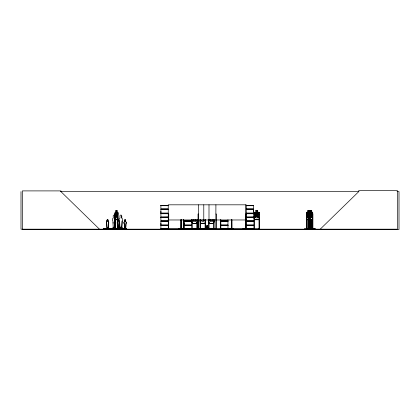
<?xml version="1.0" encoding="UTF-8"?>
<svg xmlns="http://www.w3.org/2000/svg" width="420" height="420" viewBox="0 0 420 420"><rect width="100%" height="100%" fill="white"/><g stroke="black" fill="none" stroke-linecap="round" stroke-linejoin="round"><path stroke-width="0.63" d="M167.984 224.968L160.892 224.968L160.902 223.225M167.984 213.05L160.892 213.05L160.902 211.307M191.489 224.968L184.396 224.968L184.406 223.225M253.523 211.307L253.523 209.57L246.44 209.57M193.835 229.1L178.442 229.142M193.835 228.89L178.463 229.1M243.007 228.89L253.512 228.926L246.446 228.931M248.687 229.168L248.687 228.863M207.097 228.533L207.218 225.54L207.322 226.737M117.442 228.627L118.949 228.601L119.196 223.729A1.265 1.181 -90 0 0 118.923 221.739L118.923 220.374A0.63 0.588 -90 0 0 118.33 219.744A0.63 0.588 -90 0 0 117.742 220.374L117.768 220.374M108.161 228.601L108.407 223.729A1.265 1.181 -90 0 0 108.187 221.739L108.161 220.374A0.63 0.588 -90 0 0 107.567 219.744A0.63 0.588 -90 0 0 106.979 220.374L106.979 221.739A1.265 1.181 -90 0 0 106.733 223.729L106.979 228.601L108.187 228.601L108.433 223.729A1.265 1.181 -90 0 0 108.161 221.739L108.187 221.739M115.39 221.015L114.98 228.322L115.39 221.015A1.895 1.769 -90 0 0 115.91 219.676M118.923 228.601L119.196 223.729M122.147 221.015L121.737 228.322L122.147 221.015A1.895 1.769 -90 0 0 121.737 218.038L121.737 215.99A0.945 0.887 -90 0 0 120.855 215.045A0.945 0.887 -90 0 0 119.968 215.99L119.968 218.038A1.895 1.769 -90 0 0 119.6 221.015L120.01 228.322M125.68 228.601L125.927 223.729A1.265 1.181 -90 0 0 125.711 221.739L125.711 220.374A0.63 0.588 -90 0 0 125.118 219.744A0.63 0.588 -90 0 0 124.53 220.374L124.498 221.739A1.265 1.181 -90 0 0 124.257 223.729L124.498 228.601L125.711 228.601L125.953 223.729A1.265 1.181 -90 0 0 125.68 221.739L125.68 220.374A0.63 0.588 -90 0 0 125.092 219.744A0.63 0.588 -90 0 0 124.498 220.374L124.53 220.374M207.091 226.737L207.191 225.54M107.562 228.044L107.94 227.876M114.555 227.624L114.14 227.383L114.686 227.283M114.471 227.231C114.219 227.808 114.287 226.942 114.455 227.566M114.482 227.624L114.713 227.399L114.182 227.566M118.603 228.139L118.398 227.829M121.312 227.624C120.398 226.553 121.123 228.422 121.144 227.199M121.06 227.525L121.396 227.346M121.102 227.561L121.081 227.199L121.112 227.504M121.28 227.498L121.107 227.293M125.349 227.855L125.029 228.06L125.496 227.945M107.777 227.945L107.698 228.023M220.82 219.739L220.836 229.152L229.126 229.142M206.598 229.131L207.144 225.54L208.1 228.533M206.582 228.533L207.123 225.54L206.252 229.131M312.727 229.178L312.732 212.846L312.328 229.178M312.732 217.854L312.391 219.707L306.968 219.686L306.479 217.891L306.479 212.893L306.983 212.226M115.258 219.749L117.689 219.749L118.036 212.888L117.679 212.226L115.269 212.226L114.98 212.919L114.949 217.891L115.311 219.749M117.689 219.749L118.036 217.891M178.463 228.89L178.479 229.178M183.335 229.142L183.33 219.707M206.299 229.131L207.091 225.54M112.408 228.89L112.408 229.1M117.18 228.89L117.201 229.178M310.012 229.142L310.002 228.585M310.181 229.126L310.139 218.405M114.371 227.209L114.282 227.514L114.482 227.173M125.38 228.055L125.087 227.85M121.212 227.566L120.797 227.399L121.117 227.566M229.157 228.89L229.184 229.178M304.684 229.142L304.736 228.863L304.747 229.178M304.705 229.126L315.378 229.142M308.228 229.126L308.228 212.893L308.653 212.226L308.228 212.893M197.3 221.513L196.681 223.314L192.392 223.314L191.835 221.513M197.363 221.524L196.723 223.377L192.344 223.377L191.772 221.524L191.772 219.65M205.616 221.434L204.997 223.235L200.708 223.235L200.146 221.434M205.679 221.445L205.039 223.298L200.66 223.298L200.088 221.445L200.088 219.571M214.111 221.513L213.491 223.314L209.202 223.314L208.646 221.513M259.502 217.88L258.877 219.686L254.594 219.686L254.032 217.88L254.032 212.919L254.594 212.289M259.565 217.891L258.925 219.749L254.546 219.749L253.969 217.891M309.755 215.544L309.078 217.187L309.55 217.192M308.474 216.027C307.645 218.72 306.779 216.641 308.422 215.035C306.81 213.728 307.776 211.533 308.464 214.069M201.306 220.621L201.878 220.794L202.403 219.87M310.049 212.252L309.745 212.877L309.745 217.844M115.337 212.289L115.033 212.919L115.337 219.686M194.087 219.949C193.998 221.529 191.861 220.952 193.583 219.681M210.898 219.949C210.809 221.529 208.672 220.952 210.394 219.681M196.371 220.022L195.436 221.513L193.699 221.513L192.764 220.022M204.687 219.944L203.753 221.434L202.015 221.434L201.08 219.944M213.181 220.022L212.247 221.513L210.509 221.513L209.575 220.022M125.102 227.903L125.433 228.118M306.521 229.178L306.516 212.893L307.004 212.289M310.7 212.252L310.196 212.872L310.196 216.353L310.7 217.844L311.64 217.844L312.144 216.353L312.144 212.872L311.64 212.252L311.64 210.389M126.026 229.163L103.178 229.163L103.309 228.874L126.105 228.874L126.105 228.344M103.782 229.163L103.325 229.078M104.748 229.078L105.079 228.874M106.948 228.344L106.817 229.152L107.394 229.163M107.315 229.078L106.953 229.005M112.886 228.732L107.704 228.732L107.73 229.042M108.418 229.163L108.722 228.344L108.213 228.344L108.26 228.926M109.956 229.173L109.63 229.152L110.066 228.874M110.145 229.152L110.36 228.732M110.413 229.073L110.161 229.168L110.428 229.078M111.584 229.163L111.841 228.732M113.164 227.939L112.964 229.152L114.088 229.078M113.547 229.168L113.71 228.344M113.694 229.078L113.169 228.926M113.978 229.163L114.072 228.874M115.038 229.163L116.03 229.147M114.959 228.627L114.986 229.178L115.327 229.042M115.511 229.078L115.537 228.89M115.542 229.126L115.82 227.939L115.059 227.939M117.112 228.926C116.545 229.257 117.805 229.247 117.117 228.732M117.621 229.163L117.968 229.163M119.112 228.344L119.044 229.163M119.385 229.163L119.564 228.333L118.976 228.344L118.976 228.874M119.921 227.939L119.952 229.042M120.125 229.163L120.698 229.163L120.251 229.168M120.845 229.078L126.357 229.168M121.306 229.163L120.829 228.874M122.11 229.152L122.771 229.163L122.267 229.078M122.346 229.163L122.577 227.939L121.816 227.939L121.816 228.732M124.472 228.344L124.493 229.078M126.147 229.163L126.242 228.344L125.732 228.344L125.732 228.874M160.902 217.245L167.99 217.114M160.892 229.173L167.99 229.031M184.391 229.173L184.406 225.666L191.489 225.666M320.219 229.178L358.774 191.609L358.774 190.507L397.325 190.507L397.325 229.178L21 229.178L21 191.609M114.083 227.309L114.046 227.519M114.455 227.357L114.261 227.231M120.902 227.236L120.908 227.566M108.833 229.168L103.309 229.005L103.672 229.078M110.182 229.168L119.595 229.168M114.812 229.178L114.765 214.027L115.211 214.027L115.243 229.178L115.043 219.707M120.278 229.178L120.309 228.89M124.724 229.163L124.913 229.163M199.915 229.142L199.994 228.863M215.849 228.863L215.828 229.178L215.906 204.818M60.417 191.609L358.974 191.609M397.031 191.609L399 191.609L399 229.493L22.355 229.493L22.355 190.901L60.91 190.901L60.91 191.609L99.461 229.178M160.886 205.375L167.99 205.375M246.435 205.375L253.533 205.375M160.886 205.496L167.99 205.511M246.435 205.506L253.533 205.506M160.902 205.716L167.974 205.716M246.446 205.716L253.523 205.716M167.984 208.866L160.892 208.866L160.892 205.511M246.44 208.866L253.528 208.866L253.528 205.511M160.844 209.113L168.032 209.113M246.388 209.113L253.575 209.113M160.844 209.328L168.032 209.328M246.388 209.328L253.575 209.328M167.984 209.57L160.892 209.57L160.892 213.05M255.896 210.425L257.639 210.425L257.639 212.289L258.568 212.914L258.568 216.389L257.639 217.88L255.896 217.88L254.966 216.389L254.966 212.914L255.896 212.289L255.833 210.362L257.696 210.362L257.696 212.226M309.519 212.226L309.519 210.362L311.693 210.389M310.868 210.698L311.472 210.698L311.472 211.318L310.868 211.318M310.721 212.189L309.981 212.189L309.692 212.877L309.661 229.142M311.677 212.189L312.38 212.189M306.947 212.226L312.365 212.252M117.626 212.226L118.036 212.888M246.44 213.05L253.528 213.05L253.528 209.57M160.844 213.292L168.032 213.292M246.388 213.292L253.575 213.292M160.844 213.507L168.032 213.507M246.388 213.507L253.575 213.507M167.984 213.749L160.892 213.749L160.892 217.103M246.44 213.749L253.528 213.749M117.952 214.027L117.674 214.027L117.731 229.178L117.789 219.707M168.231 214.027L168.746 214.027L168.688 229.178M198.539 214.027L198.025 214.027L198.025 229.178L198.088 228.627M215.901 214.027L216.416 214.027L216.358 229.178M245.7 214.027L246.215 214.027M253.937 214.027L254.452 214.027L254.452 229.178M259.502 214.027L258.988 214.027L259.046 229.178M306.49 214.027L307.015 214.027M308.207 214.027L308.711 214.027M309.697 213.985L309.971 213.985L309.971 229.142M121.737 215.99L121.737 218.038M160.902 217.014L167.974 217.014M246.446 217.014L253.523 217.014M253.533 217.109L246.383 217.214M167.99 217.429L160.886 217.423L160.902 220.784L167.984 220.784M246.435 217.429L253.533 217.423M160.902 217.634L167.974 217.634M246.446 217.634L253.523 217.634M309.997 219.644L312.365 219.644M115.285 219.686L117.668 219.686M306.931 219.749L311.776 219.749M168.236 219.97L246.215 219.97M193.699 220.022L195.436 220.022M210.509 220.022L212.247 220.022M106.979 220.374L107.005 220.374A0.63 0.588 -90 0 1 107.599 219.744A0.63 0.588 -90 0 1 108.187 220.374L108.161 220.374M184.396 220.784L191.489 220.784M220.883 220.784L227.976 220.784M246.44 220.784L253.528 220.784M160.844 221.03L168.032 221.03M184.349 221.03L191.536 221.03M220.836 221.03L228.023 221.03M246.388 221.03L253.575 221.03M160.844 221.246L168.032 221.246M184.349 221.246L191.536 221.246M220.836 221.246L228.023 221.246M246.388 221.246L253.575 221.246M167.984 221.487L160.892 221.487L160.892 224.968M191.489 221.487L184.396 221.487L184.396 224.968M220.883 221.487L227.976 221.487M246.44 221.487L253.528 221.487M106.979 221.739L107.005 220.374M117.768 221.739L117.742 221.739A1.265 1.181 -90 0 0 117.495 223.729L117.768 228.601L117.406 228.575M124.498 221.739L124.53 221.739A1.265 1.181 -90 0 0 124.283 223.729L124.53 228.601M106.733 223.729L106.764 223.729A1.265 1.181 -90 0 1 107.005 221.739M115.164 223.729L115.19 223.729A1.265 1.181 -90 0 0 115.353 222.201M220.883 224.968L227.976 224.968M246.44 224.968L253.528 224.968M160.844 225.209L168.032 225.209M184.349 225.209L191.536 225.209M220.836 225.209L228.023 225.209M246.388 225.209L253.575 225.209M160.844 225.424L168.032 225.424M184.349 225.424L191.536 225.424M220.836 225.424L228.023 225.424M246.388 225.424L253.575 225.424M167.984 225.666L160.892 225.666L160.892 229.026M220.883 225.666L227.976 225.666M246.44 225.666L253.528 225.666M114.088 227.073L114.088 228.732L114.041 227.073L114.896 227.073M120.845 227.073L120.845 228.732L120.797 227.073L121.658 227.073M125.596 227.766L125.596 228.874L125.627 227.766L125.055 227.766L125.055 228.874M113.211 228.322L114.429 228.322M119.968 228.322L121.191 228.322M209.034 228.391L206.672 228.391L206.698 228.706M110.649 228.575L111.904 228.575M114.718 228.627L115.258 228.627M180.873 228.627L181.388 228.627L181.367 229.178M183.283 228.627L183.797 228.627M197.358 228.627L196.728 228.627L196.728 229.178M199.994 228.627L200.624 228.627L200.624 229.178M205.044 228.627L205.674 228.627M208.488 228.627L209.118 228.627L209.118 229.178M215.843 228.627L216.478 228.627L216.473 229.178M220.883 228.627L220.248 228.627L220.248 229.178M231.32 228.627L231.95 228.627L231.945 229.178M246.272 228.627L245.637 228.627L245.637 229.178M259.56 228.627L258.93 228.627L258.93 229.178M307.067 228.627L306.437 228.627L306.443 229.178M308.154 228.627L308.763 228.627M309.645 228.585L310.186 228.585M311.031 228.627L310.401 228.627L310.406 229.178M117.537 228.732L113.368 228.732L113.368 227.939L112.607 227.939L112.607 228.926M310.002 228.748L312.559 228.748M105.273 228.769L106.108 228.769M112.03 228.769L112.791 228.769M115.075 228.785L117.642 228.785M122.792 228.769L123.632 228.769M181.193 228.785L183.477 228.785M192.308 228.785L196.728 228.785M200.624 228.785L203.149 228.785M209.118 228.785L213.539 228.785M227.861 228.785L231.452 228.785M254.51 228.785L258.93 228.785M306.941 228.785L315.215 228.827L315.205 229.142M197.358 228.863L197.437 229.142M205.674 228.863L205.753 229.142M229.184 228.863L220.862 228.863L220.978 229.142M230.123 229.178L230.123 228.863L233.657 228.863L233.646 229.178M259.56 228.863L259.639 229.142M304.715 228.89L315.226 228.853M184.406 228.931L191.478 228.931M220.894 228.931L227.966 228.931M253.533 229.031L243.007 229.168L243.007 228.863M118.157 229.163L117.989 212.888M114.151 229.163L114.439 228.874L114.056 229.005M108.491 229.168L108.029 229.168L108.517 229.152M309.236 228.89L309.204 229.178M233.709 229.142L230.186 229.142M310.343 228.89L310.354 229.126M186.207 228.89L186.186 229.178M181.22 229.126L181.34 219.707M309.561 212.972L309.115 212.977L309.766 214.552M258.877 212.289L259.502 212.914M115.626 229.168L115.154 229.078M114.77 229.152L114.849 227.073M212.357 219.691C214.064 220.952 211.995 221.524 211.88 219.949M195.547 219.691C197.206 220.946 195.248 221.529 195.069 219.949M203.385 219.87L203.915 220.799L204.461 220.621M312.328 212.189L312.701 212.872M312.312 212.252L312.648 212.872M307.991 217.88L307.262 216.389L307.262 212.914L307.991 212.289L307.981 210.362L309.393 210.425L309.393 212.289M309.566 217.88L308.899 216.389L308.899 212.914L309.566 212.289L309.566 210.362M246.33 228.89L246.288 229.178M314.312 228.89L314.286 229.178M306.479 217.891L306.968 219.749M308.275 217.88L308.674 219.686M308.642 219.749L308.185 217.891L308.275 212.919M207.533 226.737L207.349 225.54L208.063 228.533M207.37 225.54L207.911 228.533M310.023 219.707L309.692 217.844L309.971 219.707M207.302 225.54L207.543 228.533M113.253 228.322L112.886 221.015A1.895 1.769 -90 0 1 113.253 218.038L113.211 215.99A0.945 0.887 -90 0 1 114.86 215.518M106.764 223.729L107.005 228.601M312.884 229.142L312.9 228.585L311.771 228.627L311.776 229.178M312.858 229.142L312.869 213.985L312.422 213.985L312.37 229.178M312.648 228.585L312.622 229.142M312.59 219.671L312.559 229.142M312.433 228.585L312.433 229.142M312.186 219.707L312.233 229.178M312.107 228.627L312.123 229.178M311.824 219.707L311.845 229.178M311.693 212.252L311.729 210.326L307.944 210.362L307.944 212.226M310.979 219.707L310.979 229.178M310.9 210.362L310.9 212.226M310.858 219.707L310.905 229.178M310.853 210.362L310.81 212.289M310.795 228.627L310.774 229.178M310.721 210.326L310.753 212.252M310.669 210.326L310.669 212.189M310.58 219.707L310.58 228.548M310.454 219.707L310.464 229.178M310.17 228.585L310.217 229.178M309.86 219.671L309.86 228.506M309.892 228.585L309.892 229.142M309.566 212.914L309.566 216.389M309.356 210.425L309.356 212.289M308.711 219.077L308.752 229.178M308.616 228.627L308.616 229.178M308.574 214.027L308.511 229.178M308.427 228.627L308.406 229.178M308.343 214.027L308.343 229.178M308.301 228.627L308.264 229.178M307.991 212.914L307.991 216.389M307.356 228.827L307.356 229.142M307.015 219.077L307.062 229.178M306.989 228.627L306.941 229.178M306.894 214.027L306.894 229.178M306.831 228.627L306.81 229.178M306.679 228.627L306.695 229.178M306.616 214.027L306.616 229.178M306.248 228.863L306.248 229.178M259.56 229.178L259.565 212.888L258.904 212.226L254.562 212.226L253.969 212.893L253.937 229.178L253.995 228.627M259.439 228.627L259.439 229.178M254.51 229.178L254.51 228.627L253.88 228.627L253.88 229.178M254.389 228.627L254.389 229.178M253.176 229.178L253.176 228.706L161.07 228.706L161.07 229.178M252.073 228.706L252.073 229.178M246.251 229.178L246.215 204.818L168.236 204.818L168.294 229.178M246.152 228.627L246.152 229.178M245.947 214.027L245.941 229.178M245.758 228.627L245.758 229.178L245.747 204.818M231.898 219.707L231.872 229.178L231.777 219.707M231.714 228.627L231.693 229.178M231.499 219.707L231.499 229.178M231.452 228.627L231.452 229.178M231.373 219.707L231.326 229.178M227.934 219.707L227.981 229.178M227.861 228.627L227.861 229.178M220.763 228.627L220.763 229.178M220.311 219.739L220.311 229.178M215.964 228.627L215.964 229.178M214.174 219.644L214.174 221.524L213.533 223.377L209.155 223.377L208.583 221.524L208.583 219.65M214.174 229.178L214.174 228.627L213.539 228.627L213.539 229.178M214.111 219.65L214.111 229.178M214.053 228.627L214.053 229.178M213.659 228.627L213.659 229.178M213.602 219.707L213.602 229.178M213.082 228.706L213.082 229.178M209.06 219.707L209.06 229.178M208.997 204.818L208.997 219.97M209.003 228.627L209.003 229.178M208.577 228.391L208.598 228.706M208.546 219.707L208.546 228.548M208.094 228.391L208.094 228.706M207.869 228.391L207.869 228.706M207.842 228.391L207.842 228.706M207.622 228.391L207.622 228.706M207.102 228.391L207.155 228.706M205.679 219.566L205.674 229.178M205.559 228.627L205.559 229.178M205.349 228.706L205.343 228.391L202.981 228.391L203.012 228.706M205.102 219.707L205.102 228.548M204.404 228.391L204.404 228.706M204.183 228.391L204.157 228.706M203.936 228.391L203.936 228.706M203.784 204.818L203.784 219.97M203.464 228.391L203.411 228.706M201.164 228.706L201.164 229.178M200.566 219.707L200.566 229.178M200.508 228.627L200.508 229.178M200.114 228.627L200.114 229.178M200.051 219.707L199.994 229.178M198.618 229.178L198.602 228.627L197.967 228.627L197.967 229.178M198.539 204.818L198.581 229.178M198.482 228.627L198.482 229.178M197.363 219.644L197.358 229.178M197.243 228.627L197.243 229.178M196.849 228.627L196.849 229.178M196.786 219.707L196.786 229.178M193.83 228.863L193.83 229.178M192.25 219.707L192.25 229.178L192.308 228.627L191.678 228.627L191.678 229.178M192.192 228.627L192.192 229.178M191.798 228.627L191.798 229.178M191.735 219.707L191.735 229.178M183.75 219.707L183.776 229.178M183.577 219.707L183.577 228.548M183.582 228.627L183.556 229.178M183.503 219.707L183.477 229.178M181.193 228.627L181.193 229.178L181.167 219.707M181.094 219.707L181.083 229.178M180.92 219.707L180.92 229.178M180.894 228.627L180.894 229.178M168.803 229.178L168.803 228.627L168.173 228.627L168.194 229.178M162.178 228.706L162.178 229.178M124.609 228.874L124.609 228.344L124.1 228.344L124.1 229.005M124.236 228.344L124.236 228.874M122.372 227.939L122.372 228.732L120.13 228.732L120.13 227.939L119.369 227.939L119.369 228.926M121.606 227.073L121.658 228.732M118.834 228.874L118.87 227.766L118.293 227.766L118.325 228.874M117.847 228.874L117.847 228.344L117.343 228.344L117.343 229.005M117.642 228.627L117.642 229.178M117.505 219.077L117.505 229.178M117.479 228.344L117.474 229.178M116.939 212.289L116.939 210.425L116.991 212.289L117.5 212.914L117.5 216.389L116.991 217.88L116.046 217.88L115.542 216.389L115.542 212.914L116.046 212.289L116.014 210.362L116.991 210.425L115.962 210.362L115.962 212.226M116.429 228.732L116.461 229.005M115.615 227.939L115.615 228.732M115.201 228.627L115.201 229.178M114.928 214.027L114.896 229.178M113.846 228.344L113.846 228.874M113.337 228.344L113.337 229.005M108.581 228.344L108.628 228.926M108.071 228.874L108.108 227.766L107.531 227.766L107.531 228.874M107.084 228.874L107.084 228.344L106.58 228.344L106.58 229.005M106.717 228.344L106.717 228.874M60.91 229.178L60.91 229.493M113.185 223.162A1.265 1.181 -90 0 1 113.185 222.506M312.123 217.151L311.803 217.208L311.246 215.408L310.7 217.203L310.375 217.219L311.031 214.998L310.454 212.835L311.231 214.578L311.761 212.882L312.086 212.867L311.446 215.009L312.123 217.151M117.338 217.187L117.012 217.245L116.45 215.444L115.92 217.192L115.573 217.256L116.235 215.035L115.652 212.872L116.434 214.615L116.97 212.924L117.296 212.903L116.655 215.05L117.338 217.187M258.4 217.187L257.801 217.245L256.772 215.444C256.069 218.264 253.769 217.707 256.378 215.035C253.922 212.525 256.016 211.922 256.741 214.615C257.45 211.932 259.675 212.499 257.145 215.05L258.4 217.187M116.592 228.926C115.93 229.231 117.264 229.215 116.592 228.926M122.057 228.926C121.422 229.289 122.635 229.121 122.057 228.926M116.823 210.735L116.214 210.735L116.214 211.36L116.823 211.36L116.823 210.735M257.324 210.735L256.205 210.735L256.205 211.36L257.324 211.36L257.324 210.735M309.115 210.735L308.233 210.735L308.233 211.36L309.115 211.36L309.115 210.735M310.59 210.735L309.787 210.735L309.787 211.36L310.59 211.36L310.59 210.735M116.991 212.914L116.046 212.914L116.046 216.389L116.991 216.389L116.991 212.914M257.639 212.914L255.896 212.914L255.896 216.389L257.639 216.389L257.639 212.914M311.64 212.872L310.7 212.872L310.7 216.353L311.64 216.353L311.64 212.872M167.99 217.292L160.886 217.292L167.984 217.297M167.969 228.926L160.907 228.926L167.974 228.931M204.913 228.706L204.913 228.391L204.887 228.706"/></g></svg>
